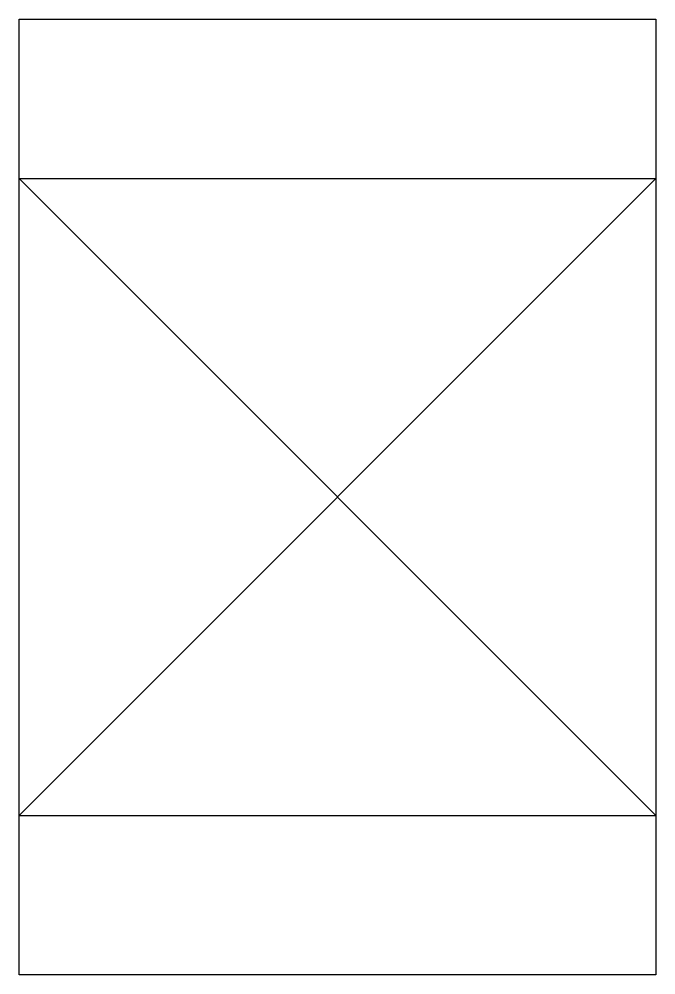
# Model space of a CAD drawing. Extents: x 2.8 to 13.4, y -2.8 to 13.1.
import ezdxf

# ---------------------------------------------------------------- set-up
doc = ezdxf.new("R2010")
doc.units = 0
doc.layers.add('DEFAULT_255_2_778', color=255, linetype='CONTINUOUS')
doc.layers.add('DEFAULT_255_2_778_5', color=255, linetype='CONTINUOUS')

msp = doc.modelspace()

# ---------------------------------------------------------------- linework, layer by layer
at = {"layer": 'DEFAULT_255_2_778'}
for p, q in [((2.778, 13.097), (13.361, 13.097)), ((2.778, -2.778), (2.778, 13.097)), ((13.361, 13.097), (13.361, -2.778)), ((2.778, 10.451), (13.361, -0.132)), ((13.361, 10.451), (2.778, -0.132)), ((13.361, -2.778), (2.778, -2.778))]:
    msp.add_line(p, q, dxfattribs=at)
at = {"layer": 'DEFAULT_255_2_778_5'}
for p, q in [((2.778, 10.451), (13.361, 10.451)), ((2.778, -0.132), (13.361, -0.132))]:
    msp.add_line(p, q, dxfattribs=at)

doc.saveas('drawing.dxf')
